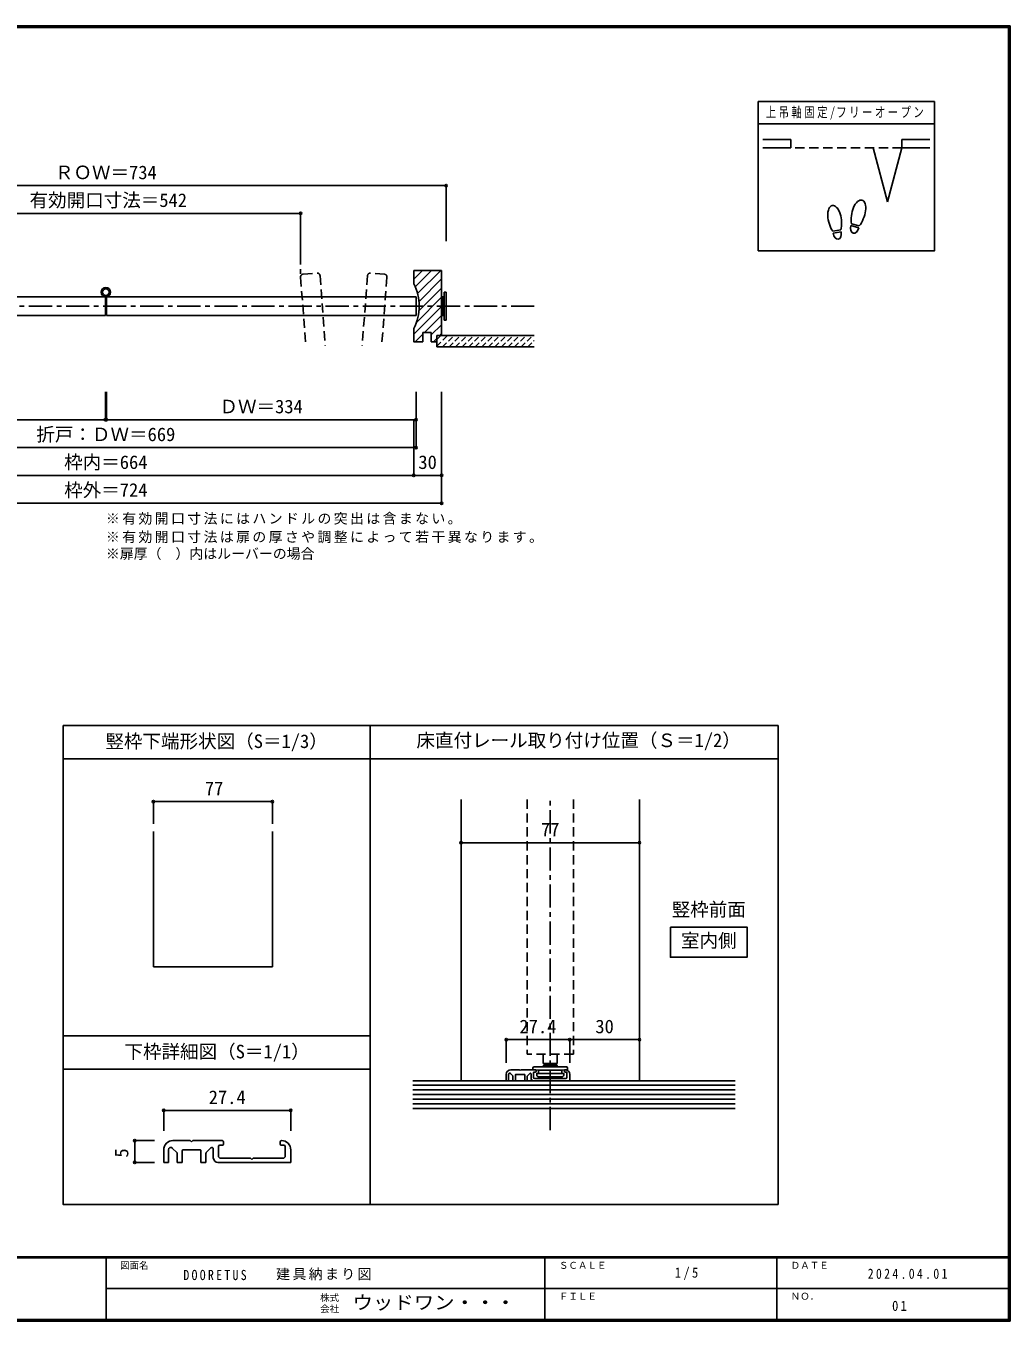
# Model space of a CAD drawing. Units: millimetres, scale not verified, with parts at other scales. Extents: x -973 to 977, y -701 to 696.
# Drawn here: x -85 to 977, y -701 to 696 of the extents above; entities that cross this region are included whole.
import ezdxf
from ezdxf.enums import TextEntityAlignment as Align

# ---------------------------------------------------------------- set-up
doc = ezdxf.new("R2010")
doc.units = ezdxf.units.MM
doc.header["$LTSCALE"] = 5
doc.header["$PDMODE"] = 32
doc.header["$PDSIZE"] = 2.5
for name, pattern in [('CHAIN1', [8, 5, -1, 1, -1]), ('DASHED1', [1.8, 1.2, -0.6]), ('DASHED2', [3, 2, -1])]:
    doc.linetypes.add(name, pattern=pattern)
for name, color, linetype in [('0-1_通り芯', 4, 'CHAIN1'), ('0-3_仕上げ', 2, 'Continuous'), ('0-4_枠', 7, 'Continuous'), ('0-6_扉', 6, 'Continuous'), ('0-7_金物', 7, 'Continuous'), ('0-A_文字', 7, 'Continuous'), ('0-B_寸法', 7, 'Continuous'), ('0-C_ハッチ', 4, 'DASHED1'), ('0-E', 7, 'Continuous'), ('1-E', 7, 'Continuous'), ('F-0_補助線', 7, 'Continuous'), ('F-1_枠', 6, 'Continuous'), ('F-A_文字', 7, 'Continuous')]:
    doc.layers.add(name, color=color, linetype=linetype)
doc.styles.add('ＭＳ ゴシック', font='')
doc.styles.get('ＭＳ ゴシック').set_extended_font_data('MS Gothic')

msp = doc.modelspace()

# ---------------------------------------------------------------- linework, layer by layer
at = {"layer": '0-1_通り芯'}
for p, q in [((211.42, 463.658), (211.42, 424.921)), ((463.42, 393.658), (-460.58, 393.658))]:
    msp.add_line(p, q, dxfattribs=at)
at = {"layer": '0-3_仕上げ'}
for p, q in [((358.42, 349.658), (358.42, 362.158)), ((358.42, 362.158), (463.42, 362.158)), ((358.42, 349.658), (463.42, 349.658))]:
    msp.add_line(p, q, dxfattribs=at)
at = {"layer": '0-4_枠', "color": 3}
for p, q in [((333.42, 417.658), (333.42, 432.158)), ((363.42, 432.158), (333.42, 432.158)), ((363.42, 362.158), (363.42, 432.158)), ((352.42, 365.158), (343.42, 365.158)), ((343.42, 355.158), (343.42, 365.158)), ((352.42, 355.158), (352.42, 365.158)), ((358.42, 355.158), (352.42, 355.158)), ((363.42, 362.158), (358.42, 362.158)), ((358.42, 355.158), (358.42, 362.158))]:
    msp.add_line(p, q, dxfattribs=at)
msp.add_lwpolyline([(343.42, 355.158), (340.851, 355.158), (333.42, 355.158), (333.42, 369.658)], dxfattribs=at)
msp.add_arc((288.42, 393.658), 51, 331.92751, 28.07249, dxfattribs=at)
at = {"layer": '0-6_扉', "color": 2, "linetype": 'DASHED2'}
for p, q in [((211.42, 424.921), (217.026, 351.158)), ((214.184, 428.14), (229.141, 429.277)), ((232.359, 426.513), (238.086, 351.158)), ((283.581, 426.513), (277.854, 351.158)), ((301.757, 428.14), (286.8, 429.277)), ((304.521, 424.921), (298.915, 351.158))]:
    msp.add_line(p, q, dxfattribs=at)
at = {"layer": '0-6_扉'}
for p, q in [((-333.08, 403.658), (0.92, 403.658)), ((0.92, 403.658), (0.92, 383.658)), ((1.92, 403.658), (335.92, 403.658)), ((1.92, 403.658), (1.92, 383.658)), ((335.92, 403.658), (335.92, 383.658)), ((-333.08, 383.658), (0.92, 383.658)), ((1.92, 383.658), (335.92, 383.658))]:
    msp.add_line(p, q, dxfattribs=at)
at = {"layer": '0-6_扉', "color": 2, "linetype": 'DASHED2'}
for centre, start, end in [((214.411, 425.149), 94.34602, 184.34602), ((229.368, 426.285), 4.34602, 94.34602), ((286.573, 426.285), 85.65398, 175.65398), ((301.529, 425.149), 355.65398, 85.65398)]:
    msp.add_arc(centre, 3, start, end, dxfattribs=at)
at = {"layer": '0-7_金物'}
for p, q in [((366.42, 378.658), (366.42, 408.658)), ((368.42, 408.658), (366.42, 408.658)), ((368.42, 378.658), (368.42, 408.658)), ((364.42, 402.658), (363.42, 402.658)), ((366.42, 403.657), (364.42, 403.657)), ((364.42, 383.658), (364.42, 403.657)), ((364.42, 384.658), (363.42, 384.658)), ((366.42, 383.658), (364.42, 383.658)), ((368.42, 378.658), (366.42, 378.658))]:
    msp.add_line(p, q, dxfattribs=at)
for radius in [5, 3.5]:
    msp.add_circle((1.42, 408.658), radius, dxfattribs=at)
at = {"layer": '0-B_寸法', "color": 3}
for p, q in [((704.986, 614.167), (704.986, 453.167)), ((894.986, 614.167), (704.986, 614.167)), ((894.986, 590.167), (704.986, 590.167)), ((794.011, 475.878), (785.365, 474.353)), ((813.479, 478.206), (804.998, 480.478)), ((814.022, 480.235), (805.542, 482.507)), ((794.376, 473.81), (785.73, 472.285))]:
    msp.add_line(p, q, dxfattribs=at)
at = {"layer": '0-B_寸法', "color": 2}
for p, q in [((739.986, 573.251), (709.986, 573.251)), ((739.986, 573.251), (739.986, 564.251)), ((859.986, 573.251), (859.986, 564.251)), ((859.986, 573.251), (889.986, 573.251)), ((739.986, 564.251), (709.986, 564.251)), ((828.928, 564.251), (844.457, 506.295)), ((859.986, 564.251), (844.457, 506.295)), ((859.986, 564.251), (889.986, 564.251))]:
    msp.add_line(p, q, dxfattribs=at)
at = {"layer": '0-B_寸法', "linetype": 'DASHED2'}
msp.add_line((859.986, 564.251), (739.986, 564.251), dxfattribs=at)
at = {"layer": '0-B_寸法', "color": 4}
for p, q in [((-365.58, 523.658), (368.42, 523.658)), ((368.42, 523.658), (368.42, 463.658)), ((-330.58, 493.658), (211.42, 493.658)), ((211.42, 493.658), (211.42, 463.658)), ((0.92, 271.158), (0.92, 301.158)), ((1.92, 271.158), (1.92, 301.158)), ((335.92, 271.158), (335.92, 301.158)), ((363.42, 211.158), (363.42, 301.158)), ((-333.08, 271.158), (0.92, 271.158)), ((1.92, 271.158), (335.92, 271.158)), ((333.42, 211.158), (333.42, 271.158)), ((335.92, 241.158), (335.92, 271.158)), ((-333.08, 241.158), (335.92, 241.158)), ((-330.58, 211.158), (333.42, 211.158)), ((333.42, 211.158), (363.42, 211.158)), ((363.42, 181.158), (363.42, 211.158)), ((-360.58, 181.158), (363.42, 181.158))]:
    msp.add_line(p, q, dxfattribs=at)
at = {"layer": '0-B_寸法', "color": 3}
msp.add_lwpolyline([(894.986, 614.167), (894.986, 453.167), (704.986, 453.167)], dxfattribs=at)
for centre, major_axis, ratio, start_param, end_param in [((787.35, 488.377), (-2.445, 13.867), 0.5, 4.34059143, 8.22577918), ((813.267, 494.378), (3.644, 13.601), 0.5, 4.34059143, 8.22577918), ((813.163, 493.989), (4.416, 16.48), 0.4, 1.85063327, 2.44287679), ((787.42, 487.981), (-2.963, 16.802), 0.4, 1.85063327, 2.44287679), ((787.42, 487.981), (-2.963, 16.802), 0.4, 3.84030852, 4.43255203), ((809.238, 479.342), (1.894, 7.067), 0.6, 1.57079633, 4.71238898), ((813.163, 493.989), (4.416, 16.48), 0.4, 3.84030852, 4.43255203), ((790.053, 473.047), (-1.27, 7.205), 0.6, 1.57079633, 4.71238898)]:
    msp.add_ellipse(centre, major_axis=major_axis, ratio=ratio, start_param=start_param, end_param=end_param, dxfattribs=at)
at = {"layer": '0-B_寸法'}
for p in [(368.42, 523.658), (211.42, 493.658), (0.92, 271.158), (1.92, 271.158), (335.92, 271.158), (335.92, 241.158), (333.42, 211.158), (363.42, 211.158), (363.42, 181.158)]:
    msp.add_point(p, dxfattribs=at)
at = {"layer": '0-C_ハッチ', "linetype": 'Continuous'}
for p, q in [((333.42, 422.749), (342.829, 432.158)), ((334.999, 414.428), (352.728, 432.158)), ((337.606, 407.137), (362.628, 432.158)), ((339.161, 398.791), (363.42, 423.05)), ((339.2, 388.932), (363.42, 413.151)), ((333.42, 363.352), (363.42, 393.352)), ((336.322, 376.154), (363.42, 403.251)), ((345.125, 365.158), (363.42, 383.452)), ((335.125, 355.158), (343.42, 363.452)), ((352.42, 362.553), (363.42, 373.553)), ((361.924, 362.158), (363.42, 363.653)), ((354.924, 355.158), (358.42, 358.653))]:
    msp.add_line(p, q, dxfattribs=at)
at = {"layer": '0-C_ハッチ'}
for p, q in [((358.42, 350.656), (369.922, 362.158)), ((358.42, 357.727), (362.85, 362.158)), ((364.493, 349.658), (376.993, 362.158)), ((371.564, 349.658), (384.064, 362.158)), ((378.635, 349.658), (391.135, 362.158)), ((385.706, 349.658), (398.206, 362.158)), ((392.777, 349.658), (405.277, 362.158)), ((399.848, 349.658), (412.348, 362.158)), ((406.919, 349.658), (419.419, 362.158)), ((413.99, 349.658), (426.49, 362.158)), ((421.061, 349.658), (433.561, 362.158)), ((428.132, 349.658), (440.632, 362.158)), ((435.203, 349.658), (447.703, 362.158)), ((442.274, 349.658), (454.774, 362.158)), ((449.345, 349.658), (461.845, 362.158)), ((456.416, 349.658), (463.42, 356.661))]:
    msp.add_line(p, q, dxfattribs=at)
at = {"layer": '0-E', "color": 3}
for p, q in [((-44.58, -58.638), (286.365, -58.638)), ((286.365, -575.155), (286.365, -58.638)), ((726.365, -58.638), (726.365, -575.155)), ((-44.58, -94.638), (286.365, -94.638)), ((286.365, -94.638), (726.365, -94.638)), ((52.695, -172.915), (52.695, -318.797)), ((181.028, -172.915), (181.028, -318.797)), ((52.695, -318.797), (181.028, -318.797)), ((-44.58, -393.302), (286.365, -393.302)), ((-44.58, -429.302), (286.365, -429.302))]:
    msp.add_line(p, q, dxfattribs=at)
at = {"layer": '0-E', "color": 4}
for p, q in [((52.695, -140.658), (52.695, -164.582)), ((63.808, -473.617), (200.808, -473.617)), ((63.808, -473.617), (63.808, -495.671)), ((200.808, -473.617), (200.808, -495.671)), ((32.533, -506.2), (32.533, -529.7)), ((32.533, -506.2), (53.827, -506.2)), ((32.533, -529.7), (53.827, -529.7))]:
    msp.add_line(p, q, dxfattribs=at)
at = {"layer": '0-E'}
for p, q in [((473.194, -412.831), (473.194, -422.928)), ((488.194, -422.928), (488.194, -412.831)), ((461.944, -429.729), (461.944, -427.979)), ((461.944, -429.729), (464.121, -429.729)), ((463.194, -426.729), (488.194, -426.729)), ((464.121, -429.729), (467.746, -430.303)), ((467.746, -430.303), (468.069, -430.354)), ((468.069, -433.229), (468.069, -430.354)), ((468.069, -430.38), (493.319, -430.38)), ((473.194, -422.928), (488.194, -422.928)), ((476.319, -423.479), (473.194, -422.928)), ((474.444, -424.229), (473.194, -425.479)), ((473.194, -426.729), (473.194, -425.479)), ((488.194, -425.479), (473.194, -425.479)), ((474.444, -424.229), (486.944, -424.229)), ((476.319, -423.479), (485.069, -423.479)), ((476.319, -423.479), (476.319, -424.229)), ((485.069, -423.479), (488.194, -422.928)), ((485.069, -423.479), (485.069, -424.229)), ((488.194, -425.479), (486.944, -424.229)), ((488.194, -425.479), (488.194, -426.729)), ((488.194, -426.729), (498.194, -426.729)), ((493.319, -430.354), (493.319, -433.229)), ((495.944, -430.581), (495.944, -431.831)), ((499.444, -427.979), (499.444, -429.729)), ((468.069, -433.729), (493.319, -433.729)), ((468.194, -437.479), (493.194, -437.479)), ((63.808, -529.7), (63.808, -516.2)), ((68.808, -529.7), (68.808, -515.986)), ((73.808, -506.2), (92.308, -506.2)), ((83.808, -529.7), (83.808, -516.7)), ((84.308, -516.2), (103.308, -516.2)), ((93.808, -507.7), (92.308, -506.2)), ((93.808, -507.7), (95.308, -506.2)), ((126.808, -506.2), (95.308, -506.2)), ((103.808, -529.7), (103.808, -516.7)), ((109.747, -519.011), (114.747, -514.011)), ((117.308, -515.072), (117.308, -524.7)), ((122.808, -512.7), (122.808, -522.7)), ((127.308, -511.2), (124.308, -511.2)), ((128.308, -507.7), (128.308, -510.2)), ((189.308, -507.7), (189.308, -510.2)), ((190.308, -511.2), (193.308, -511.2)), ((194.808, -512.7), (194.808, -522.7)), ((200.808, -516.2), (200.808, -529.7)), ((63.808, -529.7), (68.808, -529.7)), ((78.308, -529.7), (83.808, -529.7)), ((103.808, -529.7), (109.308, -529.7)), ((109.308, -529.7), (109.308, -520.072)), ((122.308, -529.7), (200.808, -529.7)), ((125.308, -525.2), (157.308, -525.2)), ((158.808, -526.7), (157.308, -525.2))]:
    msp.add_line(p, q, dxfattribs=at)
at = {"layer": '0-E', "color": 3}
for points in [[(-44.58, -58.638), (-44.58, -575.155), (726.365, -575.155)], [(286.365, -529.664), (286.365, -58.638), (726.365, -58.638)]]:
    msp.add_lwpolyline(points, dxfattribs=at)
at = {"layer": '0-E', "color": 4}
msp.add_lwpolyline([(52.695, -140.658), (181.028, -140.658), (181.028, -164.582)], dxfattribs=at)
at = {"layer": '0-E'}
for points in [[(493.319, -430.354), (497.266, -429.729), (499.444, -429.729)], [(466.194, -435.479), (466.194, -433.729), (467.569, -433.729)], [(467.569, -433.729), (468.069, -433.729), (468.069, -433.229)], [(493.319, -433.229), (493.319, -433.729), (493.819, -433.729)], [(493.819, -433.729), (495.194, -433.729), (495.194, -435.479)], [(78.308, -529.7), (78.308, -519.45), (73.076, -514.218)], [(158.808, -526.7), (160.308, -525.2), (192.308, -525.2)]]:
    msp.add_lwpolyline(points, dxfattribs=at)
for centre, radius, start, end in [((463.194, -427.979), 1.25, 90, 180), ((498.194, -427.979), 1.25, 0, 90), ((468.194, -435.479), 2, 180, 270), ((493.194, -435.479), 2, 270, 0), ((73.808, -516.2), 10, 90, 180), ((71.308, -515.986), 2.5, 45, 180), ((84.308, -516.7), 0.5, 90, 180), ((103.308, -516.7), 0.5, 0, 90), ((115.808, -515.072), 1.5, 360, 135), ((124.308, -512.7), 1.5, 90, 180), ((126.808, -507.7), 1.5, 360, 90), ((127.308, -510.2), 1, 270, 360), ((190.808, -507.7), 1.5, 90, 180), ((190.308, -510.2), 1, 180, 270), ((190.808, -516.2), 10, 360, 90), ((193.308, -512.7), 1.5, 0, 90), ((110.808, -520.072), 1.5, 135, 180), ((122.308, -524.7), 5, 180, 270), ((125.308, -522.7), 2.5, 180, 270), ((192.308, -522.7), 2.5, 270, 0)]:
    msp.add_arc(centre, radius, start, end, dxfattribs=at)
for p in [(52.695, -140.658), (181.028, -140.658), (63.808, -473.617), (200.808, -473.617), (32.533, -506.2), (32.533, -529.7)]:
    msp.add_point(p, dxfattribs=at)
at = {"layer": '1-E', "color": 3}
for p, q in [((384.443, -138.33), (384.443, -441.581)), ((576.943, -138.33), (576.943, -441.581))]:
    msp.add_line(p, q, dxfattribs=at)
at = {"layer": '1-E', "linetype": 'DASHED2'}
msp.add_line((455.694, -138.33), (455.694, -412.831), dxfattribs=at)
at = {"layer": '1-E', "color": 4, "linetype": 'CHAIN1'}
msp.add_line((480.694, -494.953), (480.694, -138.33), dxfattribs=at)
at = {"layer": '1-E', "color": 4}
for p, q in [((384.443, -184.943), (576.943, -184.943)), ((433.194, -397.331), (501.694, -397.331)), ((433.194, -397.331), (433.194, -422.331)), ((501.694, -397.331), (501.694, -422.331)), ((501.694, -397.331), (576.943, -397.331)), ((576.943, -397.331), (576.943, -422.331))]:
    msp.add_line(p, q, dxfattribs=at)
at = {"layer": '1-E'}
for p, q in [((438.194, -429.831), (447.444, -429.831)), ((448.194, -430.581), (447.444, -429.831)), ((448.194, -430.581), (448.944, -429.831)), ((464.694, -429.831), (448.944, -429.831)), ((464.944, -432.331), (463.444, -432.331)), ((465.444, -430.581), (465.444, -431.831)), ((495.944, -430.581), (495.944, -431.831)), ((496.444, -432.331), (497.944, -432.331)), ((332.615, -446.581), (680.115, -446.581)), ((433.194, -441.581), (433.194, -434.831)), ((433.194, -441.581), (435.694, -441.581)), ((435.694, -441.581), (435.694, -434.724)), ((440.444, -441.581), (443.194, -441.581)), ((443.194, -441.581), (443.194, -435.081)), ((443.444, -434.831), (452.944, -434.831)), ((453.194, -441.581), (453.194, -435.081)), ((453.194, -441.581), (455.944, -441.581)), ((455.944, -441.581), (455.944, -436.767)), ((456.163, -436.236), (458.663, -433.736)), ((459.944, -434.267), (459.944, -439.081)), ((462.444, -441.581), (501.694, -441.581)), ((462.694, -433.081), (462.694, -438.081)), ((463.944, -439.331), (479.944, -439.331)), ((480.694, -440.081), (479.944, -439.331)), ((498.694, -433.081), (498.694, -438.081)), ((501.694, -434.831), (501.694, -441.581)), ((332.615, -451.581), (680.115, -451.581)), ((332.615, -456.581), (680.115, -456.581)), ((332.615, -461.581), (680.115, -461.581)), ((332.615, -466.581), (680.115, -466.581))]:
    msp.add_line(p, q, dxfattribs=at)
at = {"layer": '1-E', "color": 2}
for p, q in [((680.115, -441.581), (332.615, -441.581)), ((332.615, -471.581), (680.115, -471.581))]:
    msp.add_line(p, q, dxfattribs=at)
at = {"layer": '1-E', "linetype": 'DASHED2'}
msp.add_lwpolyline([(505.694, -138.33), (505.694, -412.831), (455.694, -412.831)], dxfattribs=at)
at = {"layer": '1-E'}
msp.add_lwpolyline([(610.358, -276.024), (692.95, -276.024), (692.95, -308.404), (610.358, -308.404)], close=True, dxfattribs=at)
for points in [[(440.444, -441.581), (440.444, -436.456), (437.827, -433.84)], [(480.694, -440.081), (481.444, -439.331), (497.444, -439.331)]]:
    msp.add_lwpolyline(points, dxfattribs=at)
for centre, radius, start, end in [((438.194, -434.831), 5, 90, 180), ((463.444, -433.081), 0.75, 90, 180), ((464.694, -430.581), 0.75, 360, 90), ((464.944, -431.831), 0.5, 270, 360), ((496.694, -430.581), 0.75, 90, 180), ((496.444, -431.831), 0.5, 180, 270), ((496.694, -434.831), 5, 360, 90), ((497.944, -433.081), 0.75, 0, 90), ((436.944, -434.724), 1.25, 45, 180), ((443.444, -435.081), 0.25, 90, 180), ((452.944, -435.081), 0.25, 0, 90), ((456.694, -436.767), 0.75, 135, 180), ((459.194, -434.267), 0.75, 360, 135), ((462.444, -439.081), 2.5, 180, 270), ((463.944, -438.081), 1.25, 180, 270), ((497.444, -438.081), 1.25, 270, 0)]:
    msp.add_arc(centre, radius, start, end, dxfattribs=at)
for p in [(384.443, -184.943), (576.943, -184.943), (433.194, -397.331), (501.694, -397.331), (576.943, -397.331)]:
    msp.add_point(p, dxfattribs=at)
at = {"layer": 'F-1_枠'}
for p, q in [((-973.347, 695.833), (976.653, 695.833)), ((-973.347, 695), (976.653, 695)), ((-973.347, 694.167), (976.653, 694.167)), ((974.986, 695.833), (974.986, -700.833)), ((975.82, 695.833), (975.82, -700.833)), ((976.653, 695.833), (976.653, -700.833)), ((976.653, -631.667), (-973.347, -631.667)), ((976.653, -632.5), (-973.347, -632.5)), ((1.653, -632.5), (1.653, -699.167)), ((474.986, -632.5), (474.986, -699.167)), ((724.986, -632.5), (724.986, -699.167)), ((1.653, -665.833), (974.986, -665.834)), ((976.653, -699.167), (-973.347, -699.167)), ((976.653, -700), (-973.347, -700)), ((976.653, -700.833), (-973.347, -700.833))]:
    msp.add_line(p, q, dxfattribs=at)

# ---------------------------------------------------------------- texts
at = {"layer": '0-A_文字', "style": 'ＭＳ ゴシック'}
msp.add_text('※扉厚（\u3000）内はルーバーの場合', height=11, dxfattribs=at).set_placement((1.42, 117.939), align=Align.BOTTOM_LEFT)
at = {"layer": '0-A_文字', "char_height": 11, "attachment_point": 7, "style": 'ＭＳ ゴシック'}
for s, insert in [('\\T1.17;※有効開口寸法にはハンドルの突出は含まない。', (1.42, 157.939)), ('\\T1.17;※有効開口寸法は扉の厚さや調整によって若干異なります。', (1.42, 137.939))]:
    msp.add_mtext(s, dxfattribs=dict(at, insert=insert))
at = {"layer": '0-B_寸法', "style": 'ＭＳ ゴシック'}
for s, p in [('ＲＯＷ＝734', (-53.58, 526.158)), ('有効開口寸法＝542', (-80.93, 496.158)), ('ＤＷ＝334', (123.92, 273.658)), ('折戸：ＤＷ＝669', (-73.58, 243.658)), ('枠内＝664', (-43.58, 213.658)), ('30', (338.42, 213.658)), ('枠外＝724', (-43.58, 183.658))]:
    msp.add_text(s, height=14.66, dxfattribs=at).set_placement(p, align=Align.BOTTOM_LEFT)
at = {"layer": '0-B_寸法', "insert": (713.111, 594.667), "char_height": 11, "attachment_point": 7, "style": 'ＭＳ ゴシック'}
msp.add_mtext('\\T1.23;\\W0.75;上吊軸固定/フリーオープン', dxfattribs=at)
at = {"layer": '0-E', "style": 'ＭＳ ゴシック'}
for s, p in [('竪枠下端形状図（S＝1/3）', (0.892, -87.265)), ('床直付レール取り付け位置（Ｓ＝1/2）', (336.365, -86.287)), ('77', (108.186, -138.158)), ('下枠詳細図（S＝1/1）', (21.439, -421.929)), ('27.4', (112.308, -471.117))]:
    msp.add_text(s, height=14.66, dxfattribs=at).set_placement(p, align=Align.BOTTOM_LEFT)
msp.add_text('5', height=14.66, rotation=90, dxfattribs=at).set_placement((30.033, -524.528), align=Align.BOTTOM_LEFT)
at = {"layer": '1-E', "style": 'ＭＳ ゴシック'}
for s, p in [('77', (470.693, -182.443)), ('竪枠前面', (611.654, -268.663)), ('室内側', (621.654, -302.214)), ('27.4', (447.444, -394.831)), ('30', (529.318, -394.831))]:
    msp.add_text(s, height=14.66, dxfattribs=at).set_placement(p, align=Align.BOTTOM_LEFT)
at = {"layer": 'F-0_補助線', "char_height": 11, "attachment_point": 7, "style": 'ＭＳ ゴシック'}
for s, insert in [('\\T1.39;\\W0.85;DOORETUS', (84.986, -656.798)), ('\\T1.17;建具納まり図', (185.035, -656.798))]:
    msp.add_mtext(s, dxfattribs=dict(at, insert=insert))
at = {"layer": 'F-A_文字', "style": 'ＭＳ ゴシック'}
for s, p in [('図面名', (16.653, -646.667)), ('ＳＣＡＬＥ', (489.986, -646.667)), ('ＤＡＴＥ', (739.986, -646.667)), ('ＮＯ．', (739.986, -680.001)), ('株式', (232.486, -681.5)), ('会社', (232.486, -693.5)), ('ＦＩＬＥ', (489.986, -680))]:
    msp.add_text(s, height=7.331, dxfattribs=at).set_placement(p, align=Align.BOTTOM_LEFT)
at = {"layer": 'F-A_文字', "style": 'ＭＳ ゴシック', "width": 1.1}
msp.add_text('ウッドワン・・・', height=14.66, dxfattribs=at).set_placement((267.486, -692.5), align=Align.BOTTOM_LEFT)
at = {"layer": 'F-A_文字', "char_height": 11, "attachment_point": 7, "style": 'ＭＳ ゴシック'}
for s, insert in [('\\T1.38;\\W0.9;1/5', (614.986, -656.667)), ('\\T1.39;\\W0.85;2024.04.01', (823.111, -655.417)), ('\\T1.36;\\W0.9;01', (849.361, -690.001))]:
    msp.add_mtext(s, dxfattribs=dict(at, insert=insert))

doc.saveas('drawing.dxf')
